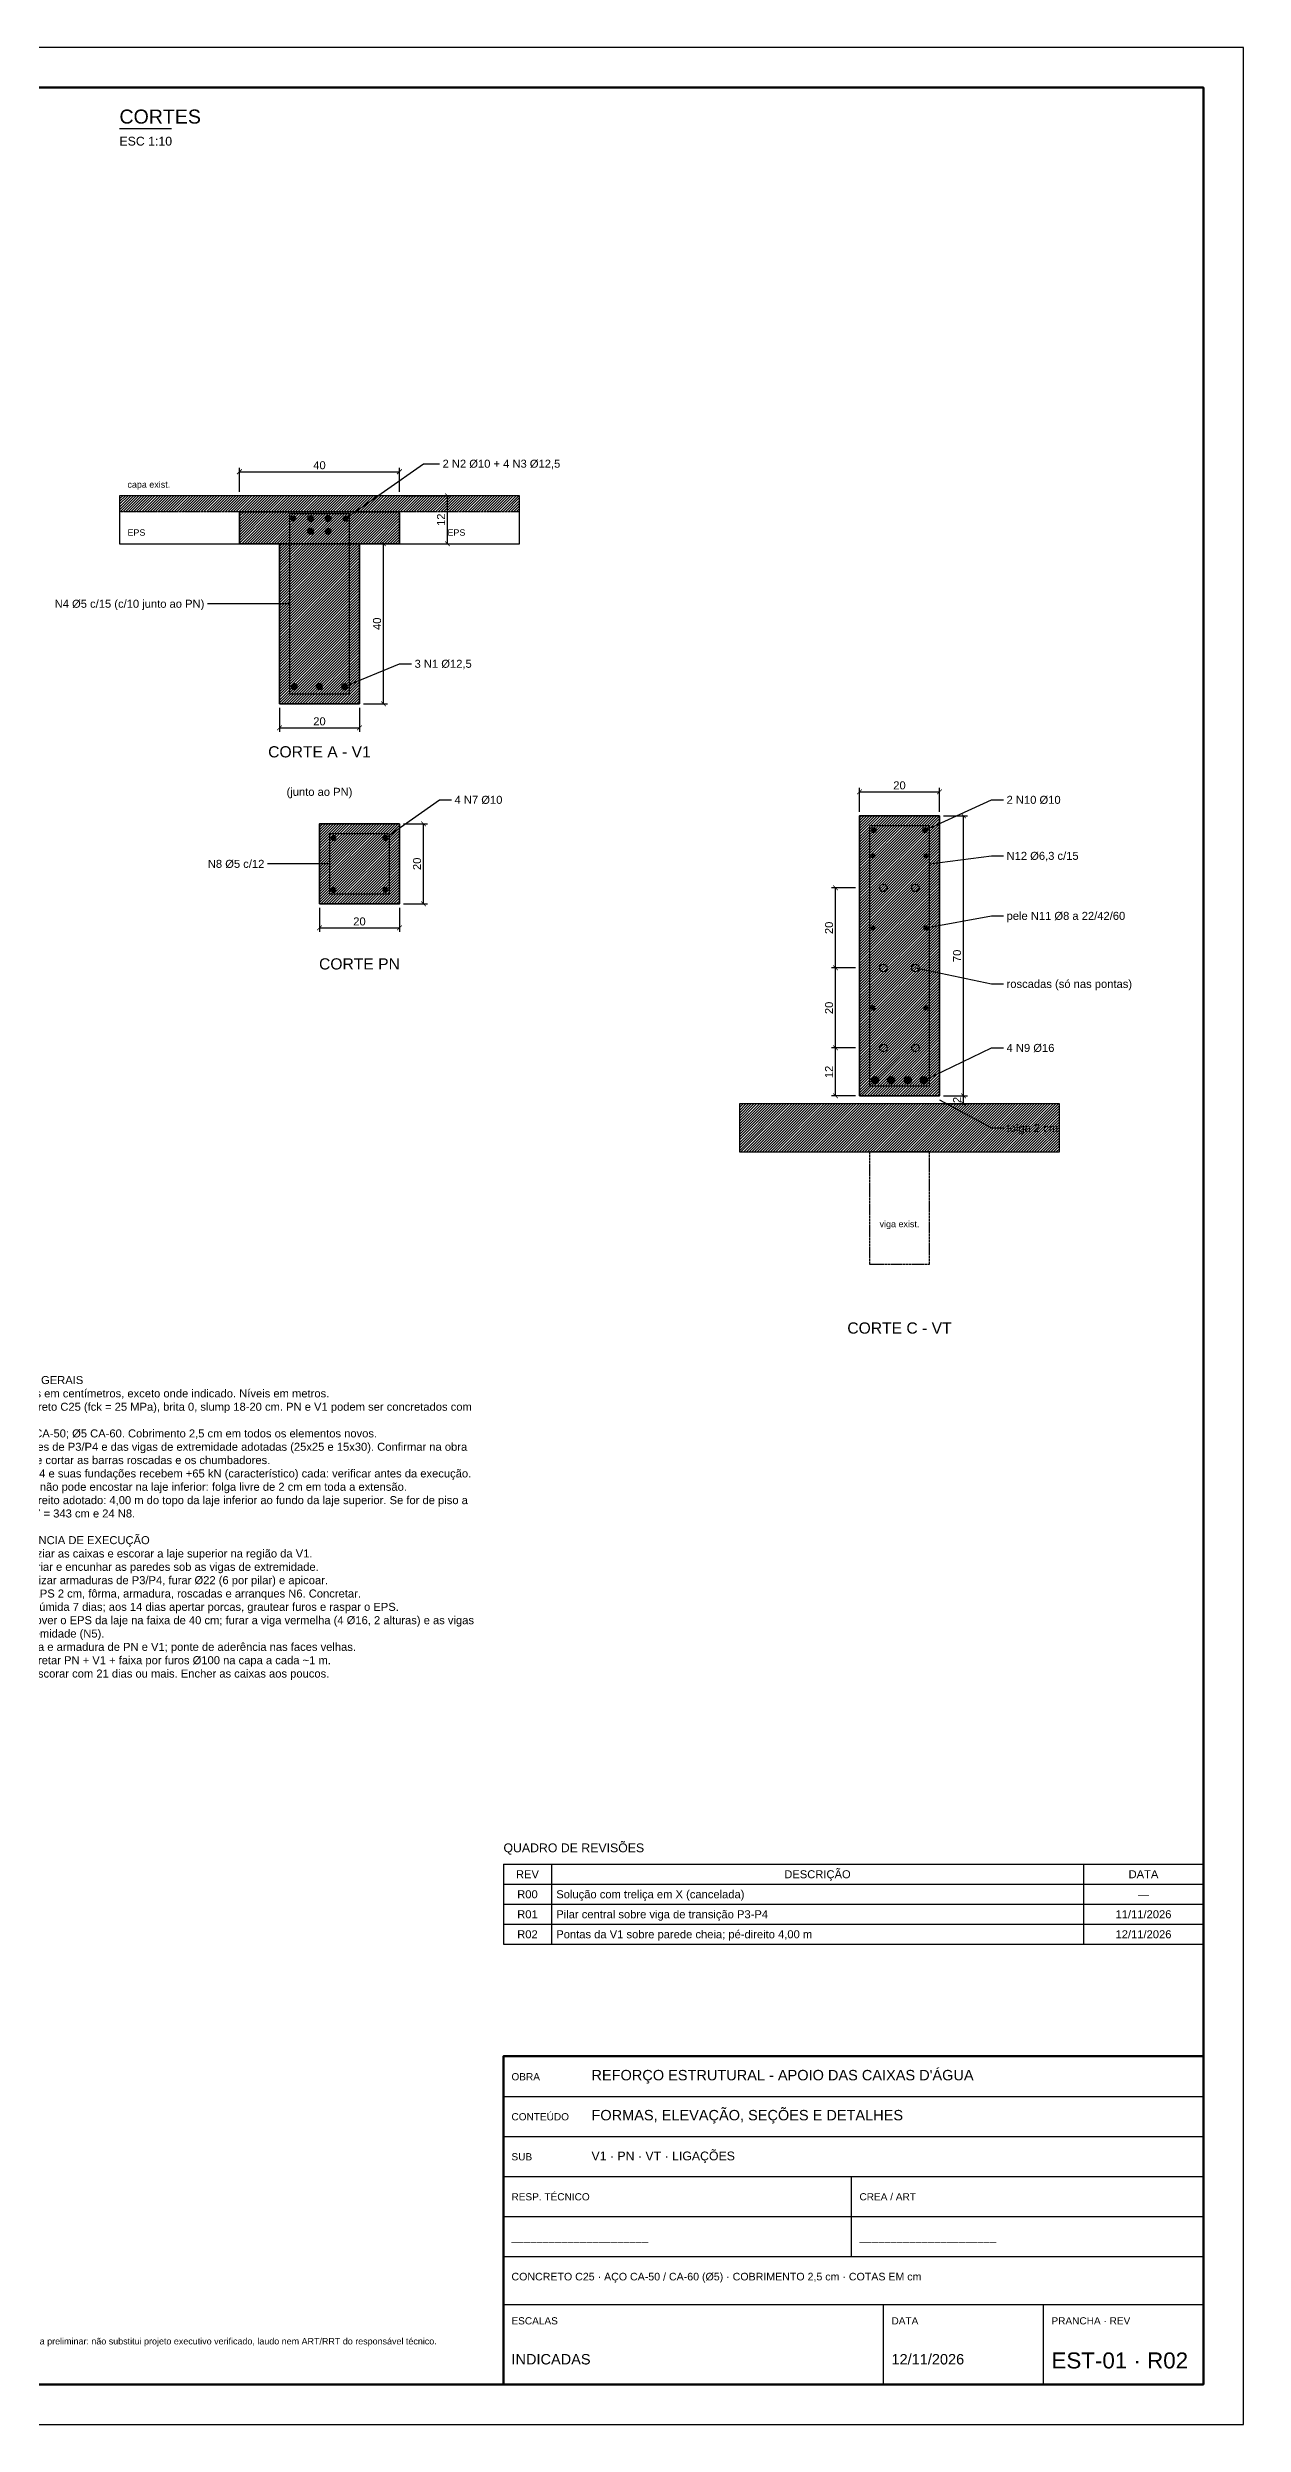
# Model space of a CAD drawing. Header units: millimetres. Extents: x 0 to 1741, y 0 to 594.
# Drawn here: x 542 to 841, y 0 to 594 of the extents above; entities that cross this region are included whole.
import ezdxf
from ezdxf.enums import TextEntityAlignment as Align

# ---------------------------------------------------------------- set-up
doc = ezdxf.new("R2010")
doc.units = ezdxf.units.MM
doc.header["$LTSCALE"] = 0.5
doc.linetypes.add('DASHED', pattern=[1.524, 1.27, -0.254])
for name, color, linetype, lineweight in [('ARMADURA', 1, 'Continuous', 50), ('FORMA_NOVA', 3, 'Continuous', 35), ('MOLDURA', 7, 'Continuous', 70)]:
    doc.layers.add(name, color=color, linetype=linetype, lineweight=lineweight)
for name, color, linetype in [('BARRA_ROSCADA', 5, 'Continuous'), ('CARIMBO', 7, 'Continuous'), ('COTA', 4, 'Continuous'), ('EPS', 30, 'DASHED'), ('ESTRIBO', 6, 'Continuous'), ('EXIST_OCULTO', 8, 'DASHED'), ('EXISTENTE', 8, 'Continuous'), ('HACH_NOVA', 3, 'Continuous'), ('HACHURA', 252, 'Continuous'), ('TEXTO', 7, 'Continuous'), ('TITULO', 7, 'Continuous')]:
    doc.layers.add(name, color=color, linetype=linetype)
doc.styles.add('EST', font='arial.ttf')
doc.dimstyles.new('EST', dxfattribs={"dimtxt": 2, "dimasz": 1.2, "dimexe": 1, "dimexo": 1, "dimgap": 0.6, "dimtad": 1, "dimdec": 0, "dimtxsty": 'EST', "dimblk": 'ARCHTICK', "dimcen": 2.5, "dimclrd": 4, "dimclre": 4, "dimclrt": 7, "dimazin": 3, "dimtfac": 1, "dimtmove": 0, "dimatfit": 3})

# ---------------------------------------------------------------- blocks, each defined once
blk = doc.blocks.new('_ARCHTICK')
at = {"color": 0, "linetype": 'BYBLOCK', "const_width": 0.15}
blk.add_lwpolyline([(-0.5, -0.5), (0.5, 0.5)], dxfattribs=at)

msp = doc.modelspace()

# ---------------------------------------------------------------- hatches: boundary and pattern name
at = {"layer": 'ARMADURA'}
h = msp.add_hatch(color=256, dxfattribs=at)
h.dxf.hatch_style = 1
edge = h.paths.add_edge_path()
edge.add_arc((603.5, 476.3), 0.5, 0, 360)
h = msp.add_hatch(color=256, dxfattribs=at)
h.dxf.hatch_style = 1
edge = h.paths.add_edge_path()
edge.add_arc((607.8, 476.3), 0.625, 0, 360)
h = msp.add_hatch(color=256, dxfattribs=at)
h.dxf.hatch_style = 1
edge = h.paths.add_edge_path()
edge.add_arc((612.2, 476.3), 0.625, 0, 360)
h = msp.add_hatch(color=256, dxfattribs=at)
h.dxf.hatch_style = 1
edge = h.paths.add_edge_path()
edge.add_arc((616.5, 476.3), 0.5, 0, 360)
h = msp.add_hatch(color=256, dxfattribs=at)
h.dxf.hatch_style = 1
edge = h.paths.add_edge_path()
edge.add_arc((607.8, 473.1), 0.625, 0, 360)
h = msp.add_hatch(color=256, dxfattribs=at)
h.dxf.hatch_style = 1
edge = h.paths.add_edge_path()
edge.add_arc((612.2, 473.1), 0.625, 0, 360)
h = msp.add_hatch(color=256, dxfattribs=at)
h.dxf.hatch_style = 1
edge = h.paths.add_edge_path()
edge.add_arc((603.7, 434.3), 0.625, 0, 360)
h = msp.add_hatch(color=256, dxfattribs=at)
h.dxf.hatch_style = 1
edge = h.paths.add_edge_path()
edge.add_arc((610, 434.3), 0.625, 0, 360)
h = msp.add_hatch(color=256, dxfattribs=at)
h.dxf.hatch_style = 1
edge = h.paths.add_edge_path()
edge.add_arc((616.3, 434.3), 0.625, 0, 360)
h = msp.add_hatch(color=256, dxfattribs=at)
h.dxf.hatch_style = 1
edge = h.paths.add_edge_path()
edge.add_arc((748.6, 398.4), 0.5, 0, 360)
h = msp.add_hatch(color=256, dxfattribs=at)
h.dxf.hatch_style = 1
edge = h.paths.add_edge_path()
edge.add_arc((761.4, 398.4), 0.5, 0, 360)
h = msp.add_hatch(color=256, dxfattribs=at)
h.dxf.hatch_style = 1
edge = h.paths.add_edge_path()
edge.add_arc((613.5, 396.5), 0.5, 0, 360)
h = msp.add_hatch(color=256, dxfattribs=at)
h.dxf.hatch_style = 1
edge = h.paths.add_edge_path()
edge.add_arc((626.5, 396.5), 0.5, 0, 360)
h = msp.add_hatch(color=256, dxfattribs=at)
h.dxf.hatch_style = 1
edge = h.paths.add_edge_path()
edge.add_arc((748.4, 392), 0.4, 0, 360)
h = msp.add_hatch(color=256, dxfattribs=at)
h.dxf.hatch_style = 1
edge = h.paths.add_edge_path()
edge.add_arc((761.6, 392), 0.4, 0, 360)
h = msp.add_hatch(color=256, dxfattribs=at)
h.dxf.hatch_style = 1
edge = h.paths.add_edge_path()
edge.add_arc((613.5, 383.5), 0.5, 0, 360)
h = msp.add_hatch(color=256, dxfattribs=at)
h.dxf.hatch_style = 1
edge = h.paths.add_edge_path()
edge.add_arc((626.5, 383.5), 0.5, 0, 360)
h = msp.add_hatch(color=256, dxfattribs=at)
h.dxf.hatch_style = 1
edge = h.paths.add_edge_path()
edge.add_arc((748.4, 374), 0.4, 0, 360)
h = msp.add_hatch(color=256, dxfattribs=at)
h.dxf.hatch_style = 1
edge = h.paths.add_edge_path()
edge.add_arc((761.6, 374), 0.4, 0, 360)
h = msp.add_hatch(color=256, dxfattribs=at)
h.dxf.hatch_style = 1
edge = h.paths.add_edge_path()
edge.add_arc((748.4, 354), 0.4, 0, 360)
h = msp.add_hatch(color=256, dxfattribs=at)
h.dxf.hatch_style = 1
edge = h.paths.add_edge_path()
edge.add_arc((761.6, 354), 0.4, 0, 360)
h = msp.add_hatch(color=256, dxfattribs=at)
h.dxf.hatch_style = 1
edge = h.paths.add_edge_path()
edge.add_arc((748.9, 335.9), 0.8, 0, 360)
h = msp.add_hatch(color=256, dxfattribs=at)
h.dxf.hatch_style = 1
edge = h.paths.add_edge_path()
edge.add_arc((752.9, 335.9), 0.8, 0, 360)
h = msp.add_hatch(color=256, dxfattribs=at)
h.dxf.hatch_style = 1
edge = h.paths.add_edge_path()
edge.add_arc((757.1, 335.9), 0.8, 0, 360)
h = msp.add_hatch(color=256, dxfattribs=at)
h.dxf.hatch_style = 1
edge = h.paths.add_edge_path()
edge.add_arc((761.1, 335.9), 0.8, 0, 360)
at = {"layer": 'HACH_NOVA'}
h = msp.add_hatch(dxfattribs=at)
h.set_pattern_fill('ANSI31', scale=0.15)
h.paths.add_polyline_path([(590, 470), (630, 470), (630, 478), (590, 478)])
h = msp.add_hatch(dxfattribs=at)
h.set_pattern_fill('ANSI31', scale=0.15)
h.paths.add_polyline_path([(600, 430), (620, 430), (620, 470), (600, 470)])
h = msp.add_hatch(dxfattribs=at)
h.set_pattern_fill('ANSI31', scale=0.15)
h.paths.add_polyline_path([(610, 380), (630, 380), (630, 400), (610, 400)])
h = msp.add_hatch(dxfattribs=at)
h.set_pattern_fill('ANSI31', scale=0.15)
h.paths.add_polyline_path([(745, 332), (765, 332), (765, 402), (745, 402)])
at = {"layer": 'HACHURA'}
h = msp.add_hatch(dxfattribs=at)
h.set_pattern_fill('ANSI31', scale=0.15)
h.paths.add_polyline_path([(560, 478), (660, 478), (660, 482), (560, 482)])
h = msp.add_hatch(dxfattribs=at)
h.set_pattern_fill('ANSI31', scale=0.15)
h.paths.add_polyline_path([(715, 318), (795, 318), (795, 330), (715, 330)])

# ---------------------------------------------------------------- linework, layer by layer
at = {"layer": 'ARMADURA'}
for centre, radius in [((603.5, 476.3), 0.5), ((607.8, 476.3), 0.625), ((612.2, 476.3), 0.625), ((616.5, 476.3), 0.5), ((607.8, 473.1), 0.625), ((612.2, 473.1), 0.625), ((603.7, 434.3), 0.625), ((610, 434.3), 0.625), ((616.3, 434.3), 0.625), ((748.6, 398.4), 0.5), ((761.4, 398.4), 0.5), ((613.5, 396.5), 0.5), ((626.5, 396.5), 0.5), ((748.4, 392), 0.4), ((761.6, 392), 0.4), ((613.5, 383.5), 0.5), ((626.5, 383.5), 0.5), ((748.4, 374), 0.4), ((761.6, 374), 0.4), ((748.4, 354), 0.4), ((761.6, 354), 0.4), ((748.9, 335.9), 0.8), ((752.9, 335.9), 0.8), ((757.1, 335.9), 0.8), ((761.1, 335.9), 0.8)]:
    msp.add_circle(centre, radius, dxfattribs=at)
at = {"layer": 'BARRA_ROSCADA'}
for centre in [(751, 384), (759, 384), (751, 364), (759, 364), (751, 344), (759, 344)]:
    msp.add_circle(centre, 0.95, dxfattribs=at)
at = {"layer": 'CARIMBO'}
for p, q in [((656, 82), (831, 82)), ((656, 72), (831, 72)), ((656, 62), (831, 62)), ((743, 42), (743, 62)), ((656, 52), (831, 52)), ((656, 42), (831, 42)), ((656, 30), (831, 30)), ((751, 10), (751, 30)), ((791, 10), (791, 30))]:
    msp.add_line(p, q, dxfattribs=at)
msp.add_lwpolyline([(0, 0), (841, 0), (841, 594), (0, 594)], close=True, dxfattribs=at)
at = {"layer": 'EPS'}
for points in [[(560, 470), (590, 470), (590, 478), (560, 478)], [(630, 470), (660, 470), (660, 478), (630, 478)]]:
    msp.add_lwpolyline(points, close=True, dxfattribs=at)
at = {"layer": 'ESTRIBO'}
for points in [[(602.5, 432.5), (617.5, 432.5), (617.5, 477.5), (602.5, 477.5)], [(747.5, 334.5), (762.5, 334.5), (762.5, 399.5), (747.5, 399.5)], [(612.5, 382.5), (627.5, 382.5), (627.5, 397.5), (612.5, 397.5)]]:
    msp.add_lwpolyline(points, close=True, dxfattribs=at)
at = {"layer": 'EXIST_OCULTO'}
msp.add_lwpolyline([(747.5, 290), (762.5, 290), (762.5, 318), (747.5, 318)], close=True, dxfattribs=at)
at = {"layer": 'EXISTENTE'}
for points in [[(560, 470), (660, 470), (660, 482), (560, 482)], [(715, 318), (795, 318), (795, 330), (715, 330)]]:
    msp.add_lwpolyline(points, close=True, dxfattribs=at)
at = {"layer": 'FORMA_NOVA'}
for points in [[(590, 470), (630, 470), (630, 478), (590, 478)], [(600, 430), (620, 430), (620, 470), (600, 470)], [(610, 380), (630, 380), (630, 400), (610, 400)], [(745, 332), (765, 332), (765, 402), (745, 402)]]:
    msp.add_lwpolyline(points, close=True, dxfattribs=at)
at = {"layer": 'MOLDURA'}
for points in [[(25, 10), (831, 10), (831, 584), (25, 584)], [(656, 10), (831, 10), (831, 92), (656, 92)]]:
    msp.add_lwpolyline(points, close=True, dxfattribs=at)
at = {"layer": 'TEXTO'}
for p, q in [((656, 140), (831, 140)), ((656, 140), (656, 120)), ((668, 140), (668, 120)), ((801, 140), (801, 120)), ((831, 140), (831, 120)), ((656, 135), (831, 135)), ((656, 130), (831, 130)), ((656, 125), (831, 125)), ((656, 120), (831, 120))]:
    msp.add_line(p, q, dxfattribs=at)
for points in [[(616.5, 476.3), (636, 490), (640, 490)], [(602.5, 455), (585, 455), (582, 455)], [(616.3, 434.3), (630, 440), (633, 440)], [(626.5, 396.5), (640, 406), (643, 406)], [(761.4, 398.4), (778, 406), (781, 406)], [(612.5, 390), (600, 390), (597, 390)], [(762.5, 390), (778, 392), (781, 392)], [(761.6, 374), (778, 377), (781, 377)], [(759, 364), (778, 360), (781, 360)], [(761.1, 335.9), (778, 344), (781, 344)], [(765, 331), (778, 324), (781, 324)]]:
    msp.add_lwpolyline(points, dxfattribs=at)
at = {"layer": 'TITULO'}
msp.add_line((560, 573.8), (573.02, 573.8), dxfattribs=at)

# ---------------------------------------------------------------- texts
at = {"layer": 'TEXTO', "style": 'EST'}
for s, height, p in [('ESC 1:10', 2.2, (560, 569.5)), ('capa exist.', 1.6, (562, 484)), ('EPS', 1.6, (562, 472)), ('EPS', 1.6, (642, 472)), ('QUADRO DE REVISÕES', 2.2, (656, 143)), ("REFORÇO ESTRUTURAL - APOIO DAS CAIXAS D'ÁGUA", 2.6, (678, 86)), ('OBRA', 1.8, (658, 86)), ('CONTEÚDO', 1.8, (658, 76)), ('FORMAS, ELEVAÇÃO, SEÇÕES E DETALHES', 2.6, (678, 76)), ('SUB', 1.8, (658, 66)), ('V1 · PN · VT · LIGAÇÕES', 2.2, (678, 66)), ('RESP. TÉCNICO', 1.8, (658, 56)), ('CREA / ART', 1.8, (745, 56)), ('______________________', 2, (658, 46)), ('______________________', 2, (745, 46)), ('CONCRETO C25 · AÇO CA-50 / CA-60 (Ø5) · COBRIMENTO 2,5 cm · COTAS EM cm', 1.9, (658, 36)), ('ESCALAS', 1.8, (658, 25)), ('DATA', 1.8, (753, 25)), ('PRANCHA · REV', 1.8, (793, 25)), ('Consultoria preliminar: não substitui projeto executivo verificado, laudo nem ART/RRT do responsável técnico.', 1.6, (530, 20)), ('EST-01 · R02', 4, (793, 14)), ('INDICADAS', 2.6, (658, 15)), ('12/11/2026', 2.6, (753, 15))]:
    msp.add_text(s, height=height, dxfattribs=at).set_placement(p)
for s, p in [(' 2 N2 Ø10 + 4 N3 Ø12,5', (640, 490)), (' 3 N1 Ø12,5', (633, 440)), (' 4 N7 Ø10', (643, 406)), (' 2 N10 Ø10', (781, 406)), (' N12 Ø6,3 c/15', (781, 392)), (' pele N11 Ø8 a 22/42/60', (781, 377)), (' roscadas (só nas pontas)', (781, 360)), (' 4 N9 Ø16', (781, 344)), (' folga 2 cm', (781, 324)), ('Solução com treliça em X (cancelada)', (669.2, 132.5)), ('Pilar central sobre viga de transição P3-P4', (669.2, 127.5)), ('Pontas da V1 sobre parede cheia; pé-direito 4,00 m', (669.2, 122.5))]:
    msp.add_text(s, height=2, dxfattribs=at).set_placement(p, align=Align.MIDDLE_LEFT)
for s, p in [('N4 Ø5 c/15 (c/10 junto ao PN) ', (582, 455)), ('N8 Ø5 c/12 ', (597, 390))]:
    msp.add_text(s, height=2, dxfattribs=at).set_placement(p, align=Align.MIDDLE_RIGHT)
for s, height, p in [('(junto ao PN)', 2, (610, 408)), ('viga exist.', 1.6, (755, 300)), ('REV', 2, (662, 137.5)), ('DESCRIÇÃO', 2, (734.5, 137.5)), ('DATA', 2, (816, 137.5)), ('R00', 2, (662, 132.5)), ('—', 2, (816, 132.5)), ('R01', 2, (662, 127.5)), ('11/11/2026', 2, (816, 127.5)), ('R02', 2, (662, 122.5)), ('12/11/2026', 2, (816, 122.5))]:
    msp.add_text(s, height=height, dxfattribs=at).set_placement(p, align=Align.MIDDLE_CENTER)
at = {"layer": 'TEXTO', "insert": (530, 262), "char_height": 2, "width": 120, "attachment_point": 1, "style": 'EST'}
msp.add_mtext('NOTAS GERAIS\\P1. Cotas em centímetros, exceto onde indicado. Níveis em metros.\\P2. Concreto C25 (fck = 25 MPa), brita 0, slump 18-20 cm. PN e V1 podem ser concretados com graute.\\P3. Aço CA-50; Ø5 CA-60. Cobrimento 2,5 cm em todos os elementos novos.\\P4. Seções de P3/P4 e das vigas de extremidade adotadas (25x25 e 15x30). Confirmar na obra antes de cortar as barras roscadas e os chumbadores.\\P5. P3, P4 e suas fundações recebem +65 kN (característico) cada: verificar antes da execução.\\P6. A VT não pode encostar na laje inferior: folga livre de 2 cm em toda a extensão.\\P7. Pé-direito adotado: 4,00 m do topo da laje inferior ao fundo da laje superior. Se for de piso a piso, N7 = 343 cm e 24 N8.\\P\\PSEQUÊNCIA DE EXECUÇÃO\\P1. Esvaziar as caixas e escorar a laje superior na região da V1.\\P2. Vistoriar e encunhar as paredes sob as vigas de extremidade.\\P3. Localizar armaduras de P3/P4, furar Ø22 (6 por pilar) e apicoar.\\P4. VT: EPS 2 cm, fôrma, armadura, roscadas e arranques N6. Concretar.\\P5. Cura úmida 7 dias; aos 14 dias apertar porcas, grautear furos e raspar o EPS.\\P6. Remover o EPS da laje na faixa de 40 cm; furar a viga vermelha (4 Ø16, 2 alturas) e as vigas de extremidade (N5).\\P7. Fôrma e armadura de PN e V1; ponte de aderência nas faces velhas.\\P8. Concretar PN + V1 + faixa por furos Ø100 na capa a cada ~1 m.\\P9. Desescorar com 21 dias ou mais. Encher as caixas aos poucos.', dxfattribs=at)
at = {"layer": 'TITULO', "style": 'EST'}
msp.add_text('CORTES', height=3.5, dxfattribs=at).set_placement((560, 575))
for s, p in [('CORTE A - V1', (610, 418)), ('CORTE PN', (620, 365)), ('CORTE C - VT', (755, 274))]:
    msp.add_text(s, height=2.8, dxfattribs=at).set_placement(p, align=Align.MIDDLE_CENTER)

# ---------------------------------------------------------------- dimensions: what is measured, and where the dimension line sits
at = {"layer": 'COTA'}
for base, p1, p2 in [((590, 488), (590, 482), (630, 482)), ((600, 424), (600, 430), (620, 430)), ((745, 408), (745, 402), (765, 402)), ((610, 374), (610, 380), (630, 380))]:
    msp.add_linear_dim(base=base, p1=p1, p2=p2, dimstyle='EST', override={"dimlfac": 1}, dxfattribs=at).render()
for base, p1, p2 in [((642, 470), (630, 470), (630, 482)), ((626, 430), (620, 430), (620, 470)), ((636, 380), (630, 380), (630, 400)), ((771, 332), (765, 332), (765, 402)), ((739, 364), (745, 364), (745, 384)), ((739, 344), (745, 344), (745, 364)), ((739, 332), (745, 332), (745, 344)), ((771, 330), (765, 330), (765, 332))]:
    msp.add_linear_dim(base=base, p1=p1, p2=p2, angle=90, dimstyle='EST', override={"dimlfac": 1}, dxfattribs=at).render()

doc.saveas('drawing.dxf')
